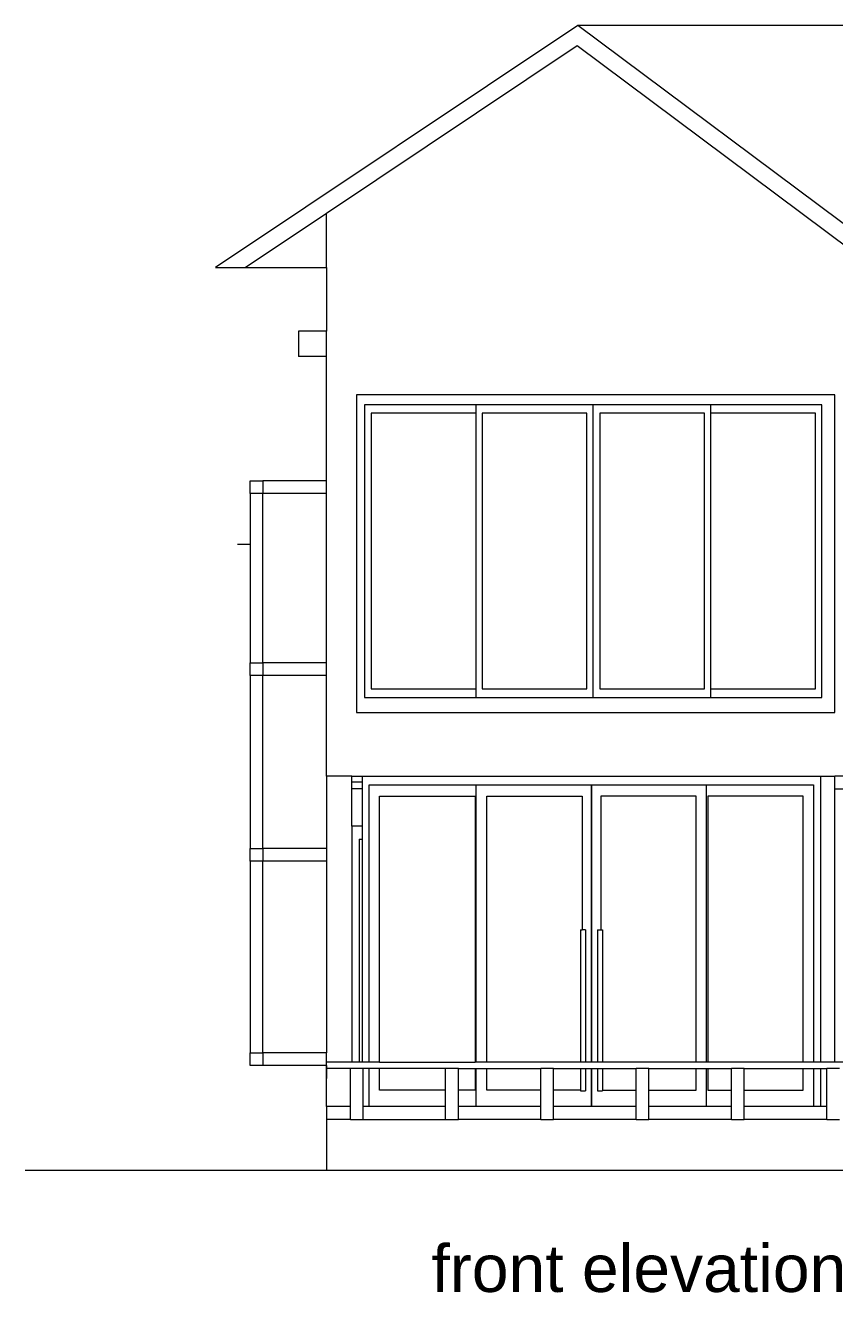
# Model space of a CAD drawing. Header units: metres. Extents: x 6.9 to 88.2, y -7.2 to 15.9.
# Drawn here: x 42.53 to 48.9, y 5.97 to 15.94 of the extents above; entities that cross this region are included whole.
import ezdxf

# ---------------------------------------------------------------- set-up
doc = ezdxf.new("R2010")
doc.units = ezdxf.units.M
doc.layers.get('0').update_dxf_attribs({"lineweight": 9})

# ---------------------------------------------------------------- blocks, each defined once
blk = doc.blocks.new('front')
for p, q in [((46.8814, 15.9364), (44.0302, 14.0311)), ((49.4354, 15.9364), (46.8814, 15.9364)), ((49.4354, 14.0311), (46.8814, 15.9364)), ((44.9042, 14.4596), (46.8773, 15.7781)), ((46.8773, 15.7781), (49.0311, 14.1714)), ((44.263, 14.0311), (44.9042, 14.4596)), ((44.9042, 14.0311), (44.9042, 14.4596)), ((44.0302, 14.0311), (44.263, 14.0311)), ((44.263, 14.0311), (44.9042, 14.0311)), ((44.9042, 14.0311), (44.9042, 13.5311)), ((44.9042, 13.5311), (44.685, 13.5311)), ((44.685, 13.5311), (44.685, 13.3311)), ((44.9042, 13.3311), (44.9042, 13.5311)), ((44.9042, 13.3311), (44.685, 13.3311)), ((44.9042, 12.3535), (44.9042, 13.3311)), ((48.9042, 13.0311), (45.1395, 13.0311)), ((45.1395, 13.0311), (45.1395, 10.5311)), ((48.9042, 10.5311), (48.9042, 13.0311)), ((45.2045, 12.952), (45.2045, 10.6502)), ((46.0792, 12.952), (45.2045, 12.952)), ((45.2548, 12.8859), (45.2548, 10.7163)), ((46.0792, 12.8859), (45.2548, 12.8859)), ((46.0792, 12.952), (46.0792, 12.8859)), ((47.0042, 12.952), (46.0792, 12.952)), ((46.0792, 12.8859), (46.0792, 10.7163)), ((46.1295, 12.8859), (46.1295, 10.7163)), ((46.954, 12.8859), (46.1295, 12.8859)), ((46.954, 10.7163), (46.954, 12.8859)), ((47.0042, 10.6502), (47.0042, 12.952)), ((47.9292, 12.952), (47.0042, 12.952)), ((47.0545, 12.8859), (47.0545, 10.7163)), ((47.8789, 12.8859), (47.0545, 12.8859)), ((47.8789, 10.7163), (47.8789, 12.8859)), ((48.8039, 12.952), (47.9292, 12.952)), ((47.9292, 12.8859), (47.9292, 12.952)), ((48.7536, 12.8859), (47.9292, 12.8859)), ((47.9292, 10.7163), (47.9292, 12.8859)), ((48.7536, 10.7163), (48.7536, 12.8859)), ((48.8039, 10.6502), (48.8039, 12.952)), ((44.3042, 12.3535), (44.4042, 12.3535)), ((44.3042, 12.2535), (44.3042, 12.3535)), ((44.4042, 12.3535), (44.4042, 12.2535)), ((44.9042, 12.3535), (44.4042, 12.3535)), ((44.9042, 12.2535), (44.9042, 12.3535)), ((44.4042, 12.2535), (44.3042, 12.2535)), ((44.3042, 12.2535), (44.3042, 10.9215)), ((44.9042, 12.2535), (44.4042, 12.2535)), ((44.4042, 10.9215), (44.4042, 12.2535)), ((44.9042, 10.9215), (44.9042, 12.2535)), ((44.3042, 11.8535), (44.2042, 11.8535)), ((44.3042, 11.8535), (44.2042, 11.8535)), ((44.3042, 11.8535), (44.2042, 11.8535)), ((44.3042, 10.9215), (44.4042, 10.9215)), ((44.3042, 10.8215), (44.3042, 10.9215)), ((44.4042, 10.9215), (44.4042, 10.8215)), ((44.9042, 10.9215), (44.4042, 10.9215)), ((44.9042, 10.8215), (44.9042, 10.9215)), ((44.4042, 10.8215), (44.3042, 10.8215)), ((44.3042, 10.8215), (44.3042, 9.4625)), ((44.9042, 10.8215), (44.4042, 10.8215)), ((44.4042, 9.4625), (44.4042, 10.8215)), ((44.9042, 10.0311), (44.9042, 10.8215)), ((45.2548, 10.7163), (46.0792, 10.7163)), ((46.0792, 10.7163), (46.0792, 10.6502)), ((46.1295, 10.7163), (46.954, 10.7163)), ((47.0545, 10.7163), (47.8789, 10.7163)), ((47.9292, 10.7163), (48.7536, 10.7163)), ((47.9292, 10.6502), (47.9292, 10.7163)), ((45.2045, 10.6502), (46.0792, 10.6502)), ((46.0792, 10.6502), (47.0042, 10.6502)), ((47.0042, 10.6502), (47.9292, 10.6502)), ((47.9292, 10.6502), (48.8039, 10.6502)), ((45.1395, 10.5311), (48.9042, 10.5311)), ((45.1042, 10.0311), (44.9042, 10.0311)), ((44.9042, 10.0311), (44.9042, 9.4625)), ((45.1042, 10.0311), (45.1864, 10.0311)), ((45.1042, 9.9855), (45.1042, 10.0311)), ((45.1042, 9.9855), (45.1864, 9.9855)), ((45.1042, 9.9311), (45.1042, 9.9855)), ((45.1864, 10.0311), (48.7925, 10.0311)), ((45.1864, 9.9855), (45.1864, 10.0311)), ((45.1864, 9.9311), (45.1864, 9.9855)), ((48.7925, 10.0311), (48.7925, 7.7811)), ((48.7925, 10.0311), (48.9042, 10.0311)), ((48.9042, 9.9311), (48.9042, 10.0311)), ((49.0311, 10.0311), (48.9042, 10.0311)), ((45.1864, 9.9311), (45.1042, 9.9311)), ((45.1042, 9.6361), (45.1042, 9.9311)), ((45.1864, 9.6361), (45.1864, 9.9311)), ((45.2408, 7.7811), (45.2408, 9.9622)), ((45.2408, 9.9622), (46.0836, 9.9622)), ((45.3224, 9.8741), (46.0736, 9.8741)), ((45.3224, 7.7811), (45.3224, 9.8741)), ((46.0736, 9.8741), (46.0736, 7.7811)), ((46.0836, 7.7811), (46.0836, 9.9622)), ((46.0836, 9.9622), (46.988, 9.9622)), ((46.1652, 9.8741), (46.9164, 9.8741)), ((46.1652, 7.7811), (46.1652, 9.8741)), ((46.9164, 9.8741), (46.9164, 8.8219)), ((46.988, 9.9622), (46.9908, 9.9622)), ((46.988, 9.9622), (46.988, 9.9311)), ((46.9908, 9.9311), (46.988, 9.9311)), ((46.988, 9.9311), (46.988, 9.6811)), ((46.9908, 9.9622), (47.8952, 9.9622)), ((46.9908, 9.9622), (46.9908, 9.9311)), ((46.9908, 9.9311), (46.9908, 9.6811)), ((47.8136, 9.8741), (47.0624, 9.8741)), ((47.0624, 9.8741), (47.0624, 8.8219)), ((47.8136, 7.7811), (47.8136, 9.8741)), ((47.8952, 7.7811), (47.8952, 9.9622)), ((47.8952, 9.9622), (48.738, 9.9622)), ((48.6564, 9.8741), (47.9052, 9.8741)), ((47.9052, 9.8741), (47.9052, 7.7811)), ((48.6564, 7.7811), (48.6564, 9.8741)), ((48.738, 9.9622), (48.738, 7.7811)), ((48.9042, 7.7811), (48.9042, 9.9311)), ((48.9042, 9.9311), (49.0311, 9.9311)), ((46.988, 9.6811), (46.9908, 9.6811)), ((46.988, 9.6811), (46.988, 9.6387)), ((46.9908, 9.6811), (46.9908, 9.6387)), ((45.1864, 9.6361), (45.1042, 9.6361)), ((45.1042, 9.6361), (45.1042, 7.7811)), ((45.1864, 9.5361), (45.1864, 9.6361)), ((46.988, 9.6387), (46.9908, 9.6387)), ((46.988, 9.6387), (46.988, 9.6361)), ((46.9908, 9.6361), (46.988, 9.6361)), ((46.988, 9.6361), (46.988, 9.5361)), ((46.9908, 9.6387), (46.9908, 9.6361)), ((46.9908, 9.6361), (46.9908, 9.5361)), ((45.1623, 9.5361), (45.1864, 9.5361)), ((45.1623, 9.5361), (45.1623, 7.7811)), ((45.1864, 7.7811), (45.1864, 9.5361)), ((46.9908, 9.5361), (46.988, 9.5361)), ((46.988, 9.5361), (46.988, 8.5688)), ((46.9908, 9.5361), (46.9908, 8.5687)), ((44.3042, 9.4625), (44.4042, 9.4625)), ((44.3042, 9.3625), (44.3042, 9.4625)), ((44.4042, 9.4625), (44.4042, 9.3625)), ((44.9042, 9.4625), (44.4042, 9.4625)), ((44.9042, 9.4625), (44.9042, 9.3625)), ((44.4042, 9.3625), (44.3042, 9.3625)), ((44.3042, 9.3625), (44.3042, 7.8535)), ((44.9042, 9.3625), (44.4042, 9.3625)), ((44.4042, 7.8535), (44.4042, 9.3625)), ((44.9042, 9.3625), (44.9042, 7.8535)), ((46.9029, 8.8219), (46.9029, 7.7811)), ((46.9029, 8.8219), (46.9164, 8.8219)), ((46.9426, 8.8219), (46.9164, 8.8219)), ((46.9426, 8.8219), (46.9426, 7.7811)), ((47.0363, 8.8219), (47.0363, 7.7811)), ((47.0363, 8.8219), (47.0624, 8.8219)), ((47.0624, 8.8219), (47.076, 8.8219)), ((47.076, 8.8219), (47.076, 7.7811)), ((46.9908, 8.5687), (46.988, 8.5688)), ((46.988, 8.5688), (46.988, 8.4979)), ((46.988, 8.4979), (46.9908, 8.4979)), ((46.988, 8.4979), (46.988, 8.4978)), ((46.9908, 8.4978), (46.988, 8.4978)), ((46.988, 8.4978), (46.988, 8.4621)), ((46.9908, 8.5687), (46.9908, 8.4979)), ((46.9908, 8.4979), (46.9908, 8.4978)), ((46.9908, 8.4978), (46.9908, 8.4621)), ((46.988, 8.4621), (46.9908, 8.4621)), ((46.988, 8.4621), (46.988, 8.4392)), ((46.9897, 8.4376), (46.988, 8.4392)), ((46.988, 8.4392), (46.988, 8.3588)), ((46.9908, 8.4368), (46.9897, 8.4376)), ((46.9908, 8.4621), (46.9908, 8.4368)), ((46.9908, 8.4368), (46.9908, 8.359)), ((46.9908, 8.359), (46.988, 8.3588)), ((46.988, 8.3588), (46.988, 8.2311)), ((46.9908, 8.359), (46.9908, 8.2311)), ((46.988, 8.2311), (46.9908, 8.2311)), ((46.988, 8.2311), (46.988, 8.1955)), ((46.9908, 8.1955), (46.988, 8.1955)), ((46.988, 8.1955), (46.988, 8.1811)), ((46.9908, 8.1811), (46.988, 8.1811)), ((46.988, 8.1811), (46.988, 8.1011)), ((46.9908, 8.2311), (46.9908, 8.1955)), ((46.9908, 8.1955), (46.9908, 8.1811)), ((46.9908, 8.1811), (46.9908, 8.1011)), ((46.988, 8.1011), (46.9908, 8.1011)), ((46.988, 8.1011), (46.988, 8.044)), ((46.9908, 8.1011), (46.9908, 8.044)), ((46.988, 8.044), (46.9908, 8.044)), ((46.988, 8.044), (46.988, 8.0249)), ((46.988, 8.0249), (46.9908, 8.0249)), ((46.988, 8.0249), (46.988, 7.9061)), ((46.9908, 8.044), (46.9908, 8.0249)), ((46.9908, 8.0249), (46.9908, 7.9061)), ((46.9908, 7.9061), (46.988, 7.9061)), ((46.988, 7.9061), (46.988, 7.8811)), ((46.9908, 7.8811), (46.988, 7.8811)), ((46.988, 7.8811), (46.988, 7.8311)), ((46.9908, 7.9061), (46.9908, 7.8811)), ((46.9908, 7.8811), (46.9908, 7.8311)), ((44.3042, 7.8535), (44.4042, 7.8535)), ((44.3042, 7.7535), (44.3042, 7.8535)), ((44.4042, 7.8535), (44.4042, 7.7535)), ((44.9042, 7.8535), (44.4042, 7.8535)), ((44.9042, 7.7811), (44.9042, 7.8535)), ((44.9042, 7.7535), (44.9042, 7.7811)), ((45.1042, 7.7811), (44.9042, 7.7811)), ((45.1623, 7.7811), (45.1042, 7.7811)), ((45.1864, 7.7811), (45.1623, 7.7811)), ((45.2408, 7.7811), (45.1864, 7.7811)), ((45.3224, 7.7811), (45.2408, 7.7811)), ((45.3224, 7.7811), (46.0736, 7.7811)), ((46.0836, 7.7811), (46.0736, 7.7811)), ((46.1652, 7.7811), (46.0836, 7.7811)), ((46.9029, 7.7811), (46.1652, 7.7811)), ((46.9426, 7.7811), (46.9029, 7.7811)), ((46.988, 7.7811), (46.9426, 7.7811)), ((46.988, 7.8311), (46.9908, 7.8311)), ((46.988, 7.8311), (46.988, 7.7811)), ((46.9908, 7.7811), (46.988, 7.7811)), ((46.9908, 7.8311), (46.9908, 7.7811)), ((47.0363, 7.7811), (46.9908, 7.7811)), ((47.076, 7.7811), (47.0363, 7.7811)), ((47.8136, 7.7811), (47.076, 7.7811)), ((47.8952, 7.7811), (47.8136, 7.7811)), ((47.9052, 7.7811), (47.8952, 7.7811)), ((48.6564, 7.7811), (47.9052, 7.7811)), ((48.738, 7.7811), (48.6564, 7.7811)), ((48.7925, 7.7811), (48.738, 7.7811)), ((48.9042, 7.7811), (48.7925, 7.7811)), ((49.0311, 7.7811), (48.9042, 7.7811)), ((44.4042, 7.7535), (44.3042, 7.7535)), ((44.9042, 7.7535), (44.4042, 7.7535)), ((44.9042, 7.7311), (44.9042, 7.7535)), ((44.9042, 7.7535), (44.9042, 7.6535)), ((44.9042, 7.7535), (44.9042, 7.6535)), ((44.9042, 7.7535), (44.9042, 7.6535)), ((44.9042, 7.4311), (44.9042, 7.7311)), ((45.0921, 7.7311), (44.9042, 7.7311)), ((45.0921, 7.4311), (45.0921, 7.7311)), ((45.1921, 7.7311), (45.0921, 7.7311)), ((45.1921, 7.4311), (45.1921, 7.7311)), ((45.2408, 7.7311), (45.1921, 7.7311)), ((45.2408, 7.4311), (45.2408, 7.7311)), ((45.3224, 7.7311), (45.2408, 7.7311)), ((45.3224, 7.5597), (45.3224, 7.7311)), ((45.8421, 7.7311), (45.3224, 7.7311)), ((45.8421, 7.5597), (45.8421, 7.7311)), ((45.9421, 7.7311), (45.8421, 7.7311)), ((45.9421, 7.7311), (46.0736, 7.7311)), ((45.9421, 7.5597), (45.9421, 7.7311)), ((46.0736, 7.7311), (46.0736, 7.5597)), ((46.0736, 7.7311), (46.0836, 7.7311)), ((46.0836, 7.4311), (46.0836, 7.7311)), ((46.0836, 7.7311), (46.1652, 7.7311)), ((46.1652, 7.5597), (46.1652, 7.7311)), ((46.1652, 7.7311), (46.5921, 7.7311)), ((46.5921, 7.5597), (46.5921, 7.7311)), ((46.6921, 7.7311), (46.5921, 7.7311)), ((46.6921, 7.5597), (46.6921, 7.7311)), ((46.6921, 7.7311), (46.9029, 7.7311)), ((46.9029, 7.7311), (46.9029, 7.5597)), ((46.9029, 7.7311), (46.9426, 7.7311)), ((46.9426, 7.7311), (46.9426, 7.5564)), ((46.9426, 7.7311), (46.988, 7.7311)), ((46.988, 7.7311), (46.988, 7.6204)), ((46.988, 7.7311), (46.9908, 7.7311)), ((46.9908, 7.7311), (47.0363, 7.7311)), ((46.9908, 7.7311), (46.9908, 7.6197)), ((47.0363, 7.7311), (47.0363, 7.5564)), ((47.0363, 7.7311), (47.076, 7.7311)), ((47.076, 7.7311), (47.076, 7.5597)), ((47.076, 7.7311), (47.3421, 7.7311)), ((47.3421, 7.5597), (47.3421, 7.7311)), ((47.4421, 7.7311), (47.3421, 7.7311)), ((47.4421, 7.7311), (47.8136, 7.7311)), ((47.4421, 7.5597), (47.4421, 7.7311)), ((47.8136, 7.5597), (47.8136, 7.7311)), ((47.8136, 7.7311), (47.8952, 7.7311)), ((47.8952, 7.4311), (47.8952, 7.7311)), ((47.8952, 7.7311), (47.9052, 7.7311)), ((47.9052, 7.7311), (47.9052, 7.5597)), ((47.9052, 7.7311), (48.0921, 7.7311)), ((48.0921, 7.5597), (48.0921, 7.7311)), ((48.1921, 7.7311), (48.0921, 7.7311)), ((48.1921, 7.7311), (48.6564, 7.7311)), ((48.1921, 7.5597), (48.1921, 7.7311)), ((48.6564, 7.5597), (48.6564, 7.7311)), ((48.6564, 7.7311), (48.738, 7.7311)), ((48.738, 7.7311), (48.738, 7.4311)), ((48.738, 7.7311), (48.7925, 7.7311)), ((48.7925, 7.7311), (48.7925, 7.4311)), ((48.7925, 7.7311), (48.8421, 7.7311)), ((48.8421, 7.4311), (48.8421, 7.7311)), ((48.9421, 7.7311), (48.8421, 7.7311)), ((46.988, 7.6204), (46.9908, 7.6197)), ((46.988, 7.6204), (46.988, 7.6013)), ((46.988, 7.6013), (46.9908, 7.6007)), ((46.988, 7.6013), (46.988, 7.5969)), ((46.9908, 7.5963), (46.988, 7.5969)), ((46.988, 7.5969), (46.988, 7.586)), ((46.988, 7.586), (46.9908, 7.586)), ((46.988, 7.586), (46.988, 7.5852)), ((46.9908, 7.5852), (46.988, 7.5852)), ((46.988, 7.5852), (46.988, 7.5028)), ((46.9908, 7.6197), (46.9908, 7.6007)), ((46.9908, 7.6007), (46.9908, 7.5963)), ((46.9908, 7.5963), (46.9908, 7.586)), ((46.9908, 7.586), (46.9908, 7.5852)), ((46.9908, 7.5852), (46.9908, 7.5028)), ((45.8421, 7.5597), (45.3224, 7.5597)), ((45.8421, 7.4311), (45.8421, 7.5597)), ((46.0736, 7.5597), (45.9421, 7.5597)), ((45.9421, 7.4311), (45.9421, 7.5597)), ((46.5921, 7.5597), (46.1652, 7.5597)), ((46.5921, 7.4311), (46.5921, 7.5597)), ((46.9029, 7.5597), (46.6921, 7.5597)), ((46.6921, 7.4311), (46.6921, 7.5597)), ((46.9036, 7.5597), (46.9029, 7.5597)), ((46.9029, 7.5597), (46.9029, 7.5564)), ((46.9029, 7.5564), (46.9426, 7.5564)), ((46.9908, 7.5028), (46.988, 7.5028)), ((46.988, 7.5028), (46.988, 7.4611)), ((46.9908, 7.5028), (46.9908, 7.4611)), ((47.0363, 7.5564), (47.076, 7.5564)), ((47.0753, 7.5597), (47.076, 7.5597)), ((47.076, 7.5597), (47.076, 7.5564)), ((47.076, 7.5597), (47.3421, 7.5597)), ((47.3421, 7.4311), (47.3421, 7.5597)), ((47.4421, 7.5597), (47.8136, 7.5597)), ((47.4421, 7.4311), (47.4421, 7.5597)), ((47.9052, 7.5597), (48.0921, 7.5597)), ((48.0921, 7.4311), (48.0921, 7.5597)), ((48.1921, 7.5597), (48.6564, 7.5597)), ((48.1921, 7.4311), (48.1921, 7.5597)), ((45.0921, 7.4311), (44.9042, 7.4311)), ((44.9042, 7.4311), (44.9042, 7.3311)), ((45.0921, 7.3311), (45.0921, 7.4311)), ((45.2408, 7.4311), (45.1921, 7.4311)), ((45.1921, 7.3311), (45.1921, 7.4311)), ((45.8421, 7.4311), (45.2408, 7.4311)), ((45.8421, 7.3311), (45.8421, 7.4311)), ((46.0836, 7.4311), (45.9421, 7.4311)), ((45.9421, 7.3311), (45.9421, 7.4311)), ((46.5921, 7.4311), (46.0836, 7.4311)), ((46.5921, 7.3311), (46.5921, 7.4311)), ((46.988, 7.4311), (46.6921, 7.4311)), ((46.6921, 7.3311), (46.6921, 7.4311)), ((46.988, 7.4611), (46.9908, 7.4611)), ((46.988, 7.4611), (46.988, 7.4311)), ((46.9908, 7.4311), (46.988, 7.4311)), ((46.9908, 7.4311), (46.988, 7.4311)), ((46.9908, 7.4611), (46.9908, 7.4311)), ((47.3421, 7.4311), (46.9908, 7.4311)), ((47.3421, 7.3311), (47.3421, 7.4311)), ((47.8952, 7.4311), (47.4421, 7.4311)), ((47.4421, 7.3311), (47.4421, 7.4311)), ((48.0921, 7.4311), (47.8952, 7.4311)), ((48.0921, 7.3311), (48.0921, 7.4311)), ((48.738, 7.4311), (48.1921, 7.4311)), ((48.1921, 7.3311), (48.1921, 7.4311)), ((48.7925, 7.4311), (48.738, 7.4311)), ((48.8421, 7.4311), (48.7925, 7.4311)), ((48.8421, 7.3311), (48.8421, 7.4311)), ((45.0921, 7.3311), (44.9042, 7.3311)), ((44.9042, 7.3311), (44.9042, 6.9311)), ((45.0921, 7.3311), (45.1921, 7.3311)), ((45.1921, 7.3311), (45.8421, 7.3311)), ((45.8421, 7.3311), (45.9421, 7.3311)), ((46.5921, 7.3311), (45.9421, 7.3311)), ((46.5921, 7.3311), (46.6921, 7.3311)), ((47.3421, 7.3311), (46.6921, 7.3311)), ((47.3421, 7.3311), (47.4421, 7.3311)), ((48.0921, 7.3311), (47.4421, 7.3311)), ((48.0921, 7.3311), (48.1921, 7.3311)), ((48.8421, 7.3311), (48.1921, 7.3311)), ((48.8421, 7.3311), (48.9421, 7.3311)), ((42.5337, 6.9311), (44.9042, 6.9311)), ((44.9042, 6.9311), (52.7812, 6.9311)), ((44.9042, 6.9311), (45.0042, 6.9311)), ((45.0042, 6.9311), (45.1042, 6.9311)), ((48.7042, 6.9311), (48.8042, 6.9311)), ((48.8042, 6.9311), (48.9042, 6.9311)), ((48.9042, 6.9311), (49.0042, 6.9311)), ((48.9042, 6.9311), (49.0042, 6.9311))]:
    blk.add_line(p, q)

msp = doc.modelspace()

# ---------------------------------------------------------------- block references
msp.add_blockref('front', (0, 0))

# ---------------------------------------------------------------- texts
at = {"insert": (45.7305, 6.3453), "char_height": 0.372137, "width": 8.980513, "attachment_point": 1}
msp.add_mtext('{\\fArial|b0|i0|c0|p34;front elevation}', dxfattribs=at)

doc.saveas('drawing.dxf')
